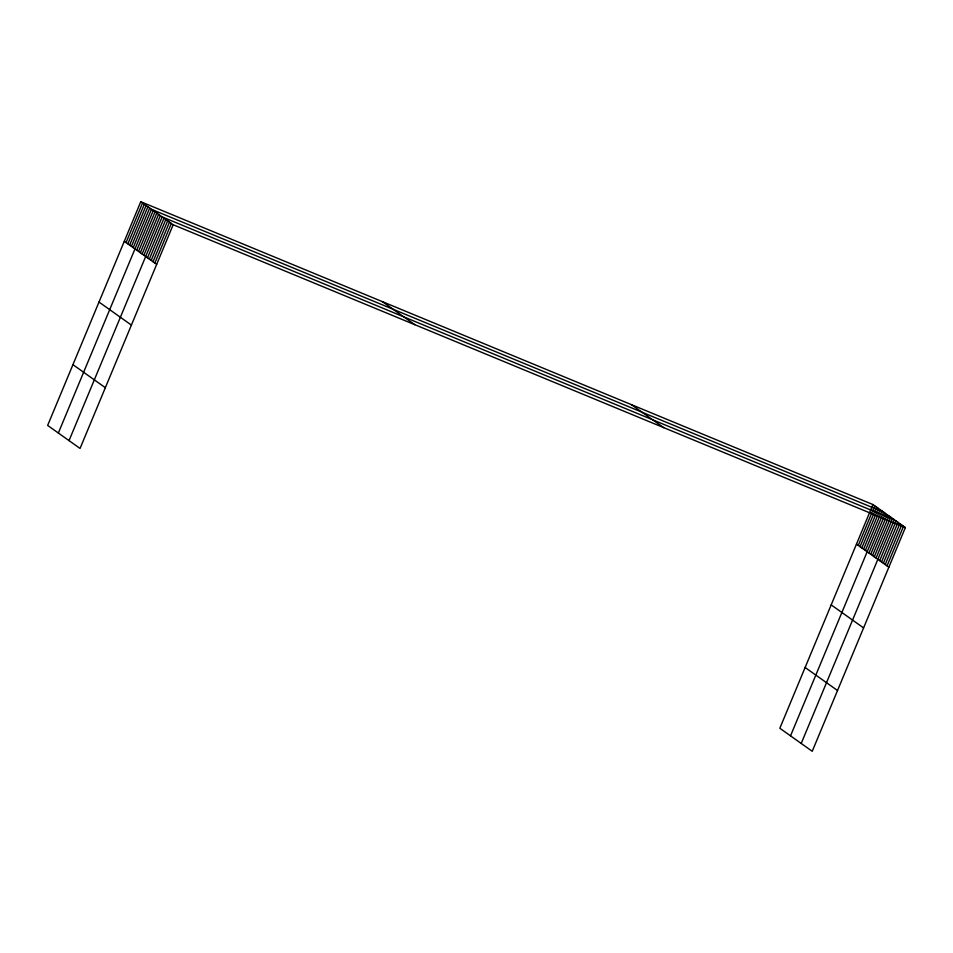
<?xml version="1.0" encoding="UTF-8"?>
<svg xmlns="http://www.w3.org/2000/svg" width="953" height="953" viewBox="0 0 953 953"><rect width="100%" height="100%" fill="white"/><g stroke="black" fill="none" stroke-linecap="round" stroke-linejoin="round"><path stroke-width="1.43" d="M140.77 201.714L47.65 425.419L80.052 448.446L173.172 224.741L140.77 201.714L872.948 504.554L905.35 527.581L812.23 751.286L779.828 728.259L872.948 504.554M126.07 242.562L142.557 202.977M127.857 243.837L144.332 204.252M129.644 245.1L146.119 205.514M131.419 246.362L147.894 206.777M133.206 247.637L149.681 208.052M58.347 433.019L151.456 209.315L883.645 512.154L790.525 735.859M136.767 250.162L153.242 210.577M138.542 251.437L155.029 211.852M140.329 252.7L156.804 213.115M142.116 253.963L158.591 214.377M143.891 255.237L160.366 215.652M69.033 440.62L162.153 216.915L894.331 519.754L801.211 743.459M147.512 257.798L163.987 218.225M149.347 259.109L165.822 219.524M151.182 260.419L167.657 220.834M153.016 261.718L169.491 222.132M154.851 263.028L171.337 223.443M858.26 545.402L874.735 505.817M860.035 546.665L876.51 507.079M861.822 547.927L878.297 508.354M863.597 549.202L880.084 509.617M865.384 550.465L881.859 510.879M868.945 553.002L885.42 513.417M870.732 554.265L887.207 514.68M872.507 555.528L888.994 515.954M874.294 556.802L890.769 517.217M876.081 558.065L892.556 518.48M879.69 560.638L896.165 521.053M881.525 561.948L898.012 522.363M883.36 563.247L899.846 523.662M885.206 564.557L901.681 524.972M887.04 565.856L903.515 526.27M173.172 224.741L905.35 527.581M856.473 544.127L888.875 567.166M631.327 404.62L663.729 427.647M831.183 604.893L863.585 627.92M382.391 301.648L414.793 324.675M805.118 667.493L837.52 690.52M124.295 241.3L156.697 264.326M99.005 302.053L131.395 325.092M72.94 364.665L105.342 387.692"/></g></svg>
